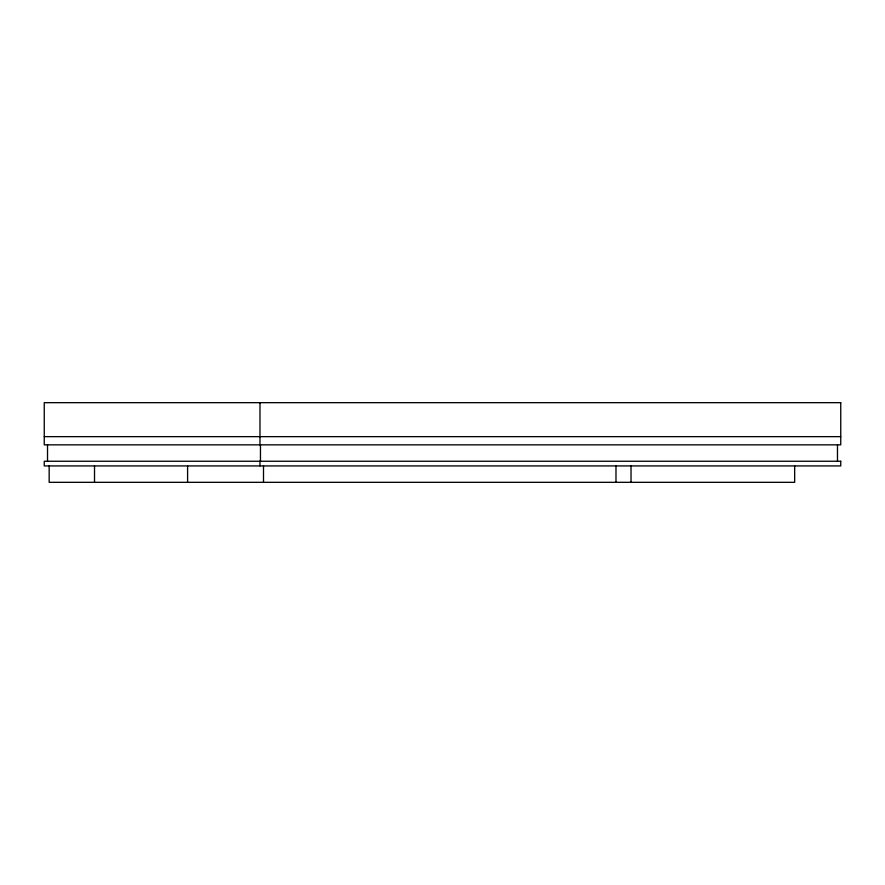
<?xml version="1.0" encoding="UTF-8"?>
<svg xmlns="http://www.w3.org/2000/svg" width="885" height="885" viewBox="0 0 885 885"><rect width="100%" height="100%" fill="white"/><g stroke="black" fill="none" stroke-linecap="round" stroke-linejoin="round"><path stroke-width="1.33" d="M44.25 436.648L840.75 436.648M837.475 444.845L837.475 461.24M794.664 465.93L794.664 482.325L49.162 482.325L49.162 465.93M631.027 465.93L631.027 482.325M615.982 465.93L615.982 482.325M263.498 465.93L263.498 482.325M260.455 444.845L260.455 461.24M259.98 402.675L259.98 444.845M259.98 461.24L259.98 465.93M187.598 465.93L187.598 482.325M94.518 465.93L94.518 482.325M47.524 444.845L47.524 461.24M840.75 402.675L44.25 402.675L44.25 444.845L840.75 444.845L840.75 402.675M840.75 461.24L44.25 461.24L44.25 465.93L840.75 465.93L840.75 461.24"/></g></svg>
